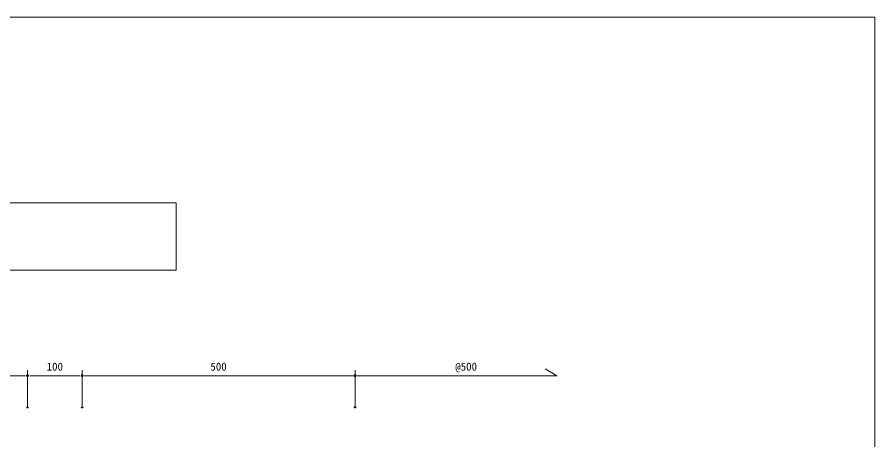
# Model space of a CAD drawing. Units: millimetres, scale not verified. Extents: x -1485 to 1485, y -1050 to 1050.
# Drawn here: x -86 to 1485, y 276 to 1050 of the extents above; entities that cross this region are included whole.
import ezdxf
from ezdxf.enums import TextEntityAlignment as Align

# ---------------------------------------------------------------- set-up
doc = ezdxf.new("R2010")
doc.units = ezdxf.units.MM
doc.header["$LTSCALE"] = 4
doc.header["$PDMODE"] = 32
doc.header["$PDSIZE"] = 2
for name, color, linetype, lineweight in [('0-0_0', 7, 'Continuous', 18), ('0-9_sunpo', 7, 'Continuous', 18), ('0-A_MOJI', 7, 'Continuous', 18), ('0-E_DECKM', 7, 'Continuous', 18)]:
    doc.layers.add(name, color=color, linetype=linetype, lineweight=lineweight)
doc.layers.add('0-2_DEFPOINTS', color=7, linetype='Continuous')
doc.styles.add('ＭＳ ゴシック', font='')
doc.styles.get('ＭＳ ゴシック').set_extended_font_data('MS Gothic')

# ---------------------------------------------------------------- blocks, each defined once
blk = doc.blocks.new('_Dot')
at = {"layer": '0-0_0'}
for p, q in [((-0.5, 0), (-1, 0)), ((0.25, 0), (-0.25, 0))]:
    blk.add_line(p, q, dxfattribs=at)
blk.add_circle((0, 0), 0.25, dxfattribs=at)
blk = doc.blocks.new('D8')
at = {"layer": '0-2_DEFPOINTS'}
for p in [(2017.593, 1443.116), (1517.593, 1385.194), (2017.593, 1385.194)]:
    blk.add_point(p, dxfattribs=at)
at = {"layer": '0-9_sunpo'}
for p, q in [((1517.593, 1385.694), (1517.593, 1453.116)), ((2017.593, 1385.694), (2017.593, 1453.116)), ((1525.593, 1443.116), (2009.593, 1443.116))]:
    blk.add_line(p, q, dxfattribs=at)
at = {"layer": '0-9_sunpo', "xscale": 8, "yscale": 8, "rotation": 180}
blk.add_blockref('_Dot', (1517.593, 1443.116), dxfattribs=at)
at = {"layer": '0-9_sunpo', "xscale": 8, "yscale": 8}
blk.add_blockref('_Dot', (2017.593, 1443.116), dxfattribs=at)
at = {"layer": '0-9_sunpo', "style": 'ＭＳ ゴシック'}
blk.add_text('500', height=14.66, dxfattribs=at).set_placement((1752.593, 1448.116), align=Align.BOTTOM_LEFT)
blk = doc.blocks.new('D9')
at = {"layer": '0-2_DEFPOINTS'}
for p in [(1417.593, 1443.116), (953.111, 1385.194), (1417.593, 1385.194)]:
    blk.add_point(p, dxfattribs=at)
at = {"layer": '0-A_MOJI'}
for p, q in [((953.111, 1400.194), (953.111, 1453.116)), ((1417.593, 1400.194), (1417.593, 1453.116)), ((961.111, 1443.116), (1409.593, 1443.116))]:
    blk.add_line(p, q, dxfattribs=at)
at = {"layer": '0-A_MOJI', "xscale": 8, "yscale": 8, "rotation": 180}
blk.add_blockref('_Dot', (953.111, 1443.116), dxfattribs=at)
at = {"layer": '0-A_MOJI', "xscale": 8, "yscale": 8}
blk.add_blockref('_Dot', (1417.593, 1443.116), dxfattribs=at)
at = {"layer": '0-A_MOJI', "style": 'ＭＳ ゴシック'}
for s, p in [('メンテナンス通路', (1105.352, 1482.168)), ('500程度', (1150.352, 1452.168))]:
    blk.add_text(s, height=14.66, dxfattribs=at).set_placement(p, align=Align.BOTTOM_LEFT)
blk = doc.blocks.new('D10')
at = {"layer": '0-2_DEFPOINTS'}
for p in [(1517.593, 1443.116), (1417.593, 1385.194), (1517.593, 1385.194)]:
    blk.add_point(p, dxfattribs=at)
at = {"layer": '0-9_sunpo'}
for p, q in [((1417.593, 1385.694), (1417.593, 1453.116)), ((1517.593, 1385.694), (1517.593, 1453.116)), ((1425.593, 1443.116), (1509.593, 1443.116))]:
    blk.add_line(p, q, dxfattribs=at)
at = {"layer": '0-9_sunpo', "xscale": 8, "yscale": 8, "rotation": 180}
blk.add_blockref('_Dot', (1417.593, 1443.116), dxfattribs=at)
at = {"layer": '0-9_sunpo', "xscale": 8, "yscale": 8}
blk.add_blockref('_Dot', (1517.593, 1443.116), dxfattribs=at)
at = {"layer": '0-9_sunpo', "style": 'ＭＳ ゴシック'}
blk.add_text('100', height=14.66, dxfattribs=at).set_placement((1452.593, 1448.116), align=Align.BOTTOM_LEFT)

msp = doc.modelspace()

# ---------------------------------------------------------------- linework, layer by layer
at = {"layer": '0-0_0'}
msp.add_lwpolyline([(-1485, -1050), (1485, -1050), (1485, 1050), (-1485, 1050)], close=True, dxfattribs=at)
at = {"layer": '0-9_sunpo'}
for p, q in [((532.593, 335.694), (532.593, 393.116)), ((540.593, 393.116), (902.513, 393.116)), ((902.513, 393.116), (880.863, 405.616))]:
    msp.add_line(p, q, dxfattribs=at)
at = {"layer": '0-A_MOJI'}
msp.add_lwpolyline([(-1082.659, 586.749), (204.72, 586.749), (204.72, 709.816), (-1082.659, 709.816)], close=True, dxfattribs=at)
at = {"layer": '0-E_DECKM'}
for p, q in [((32.593, 378.821), (32.593, 335.194)), ((532.593, 378.821), (532.593, 335.194))]:
    msp.add_line(p, q, dxfattribs=at)

# ---------------------------------------------------------------- block references
at = {"layer": '0-9_sunpo'}
for name in ['D10', 'D8']:
    msp.add_blockref(name, (-1485, -1050), dxfattribs=at)
at = {"layer": '0-9_sunpo', "xscale": 8, "yscale": 8, "rotation": 180}
msp.add_blockref('_Dot', (532.593, 393.116), dxfattribs=at)
at = {"layer": '0-A_MOJI'}
msp.add_blockref('D9', (-1485, -1050), dxfattribs=at)

# ---------------------------------------------------------------- texts
at = {"layer": '0-9_sunpo', "style": 'ＭＳ ゴシック'}
msp.add_text('@500', height=14.66, dxfattribs=at).set_placement((716.252, 398.116), align=Align.BOTTOM_LEFT)

doc.saveas('drawing.dxf')
